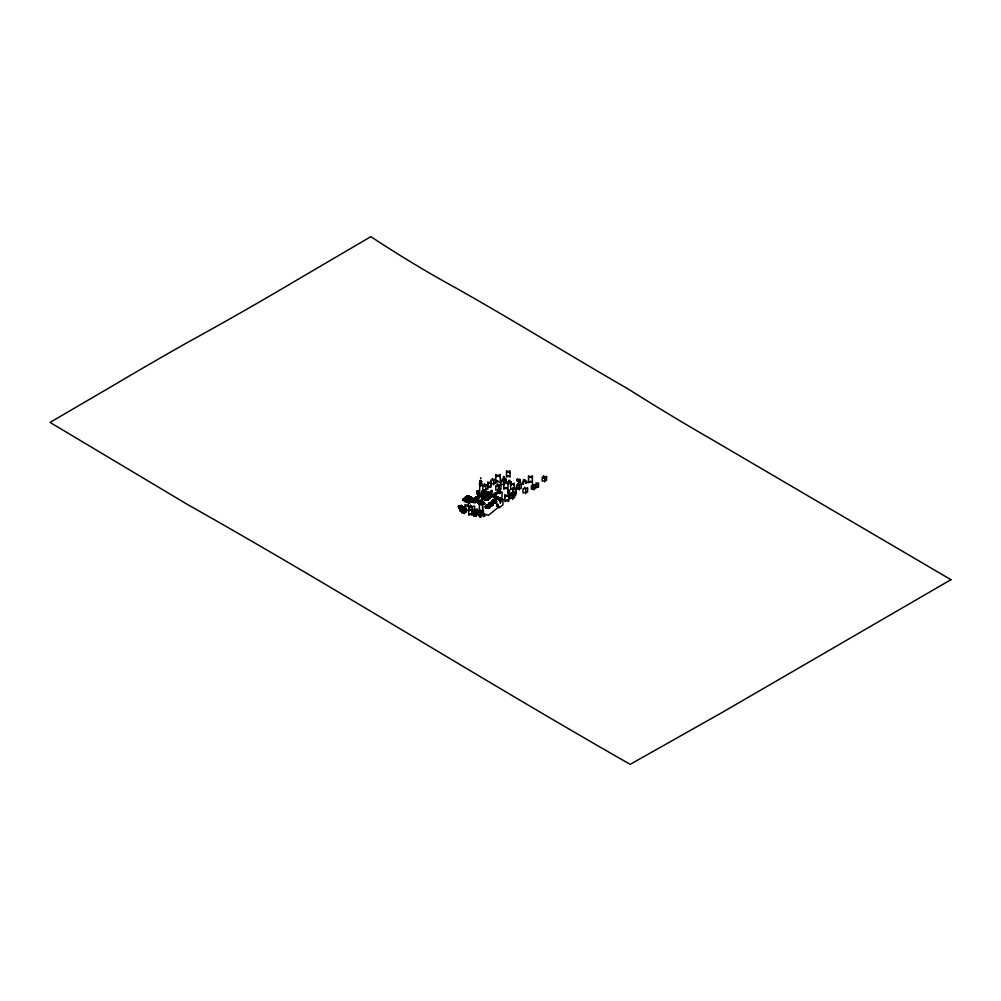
<?xml version="1.0" encoding="UTF-8"?>
<svg xmlns="http://www.w3.org/2000/svg" width="1001" height="1001" viewBox="0 0 1001 1001"><rect width="100%" height="100%" fill="white"/><g stroke="black" fill="none" stroke-linecap="round" stroke-linejoin="round"><path stroke-width="1.5" d="M486.599 492.317L487.8 492.479A5.255 1.514 -77.7 0 0 486.123 492.955A5.255 4.017 33.1 0 0 481.706 494.069L481.794 496.146L485.66 497.735L485.635 499.587C475.087 498.673 486.473 486.961 490.815 494.582L491.166 496.959C491.003 491.654 490.99 502.527 485.635 499.587L486.536 492.017M484.959 497.735L485.698 497.772M481.556 504.754L481.756 500.675A4.68 3.103 51.2 0 0 478.365 501.101L477.802 502.777L479.567 504.304L482.62 504.767L485.172 503.928A4.68 3.103 51.2 0 0 481.756 500.675A4.642 3.516 35.1 0 0 477.915 501.614M463.063 498.998L464.214 501.376L467.167 502.602L470.758 502.264L473.048 500.3A2.29 1.714 -38.1 0 1 474.099 499.812A2.29 1.089 -67.5 0 1 474.774 499.486L476.463 500.838L475.162 499.749A2.29 1.714 -38.1 0 0 474.099 499.812A2.29 1.864 9.7 0 0 472.947 499.962C468.405 502.74 479.604 503.115 475.25 500.087A2.29 1.864 9.7 0 0 474.099 499.812A2.29 1.527 51.2 0 0 473.16 499.637L471.721 500.925M473.385 499.024L473.36 498.373L473.623 498.986M467.817 501.739L468.43 496.208L469.794 496.846L468.893 496.271A6.144 1.764 -77.7 0 0 468.243 496.859A6.144 3.879 -54.8 0 0 466.829 497.922L464.852 500.825L469.344 502.252M473.873 502.439L474.236 499.336L475.95 500.187M478.265 499.762L477.039 499.887L477.127 497.297M487.462 508.07C487.162 505.593 488.013 503.678 490.065 506.468C489.164 510.472 482.57 506.181 487.224 505.042A2.29 0.776 75.4 0 1 488.1 506.156M490.64 505.518C490.803 503.816 490.402 501.076 492.73 503.265C494.969 507.307 485.135 504.804 489.939 502.715A2.29 1.527 51.2 0 1 490.878 502.89A2.29 1.864 9.7 0 1 492.029 503.165L493.255 504.279M493.918 502.877L491.804 501.726L493.018 500.575A2.29 1.852 -15.9 0 1 494.156 500.25A2.29 1.451 -54.8 0 1 495.057 500.037C499.662 503.09 491.366 503.753 494.381 500.012M494.431 497.81C495.145 492.855 492.68 500.5 497.097 497.047M497.209 498.961L497.434 497.047A1.689 0.801 -67.5 0 0 496.659 498.11A2.152 1.026 -67.5 0 0 496.396 498.786L499.099 498.41M500 499.937L500.237 497.96M484.121 493.093L484.847 493.005A1.727 1.389 -15.9 0 1 486.023 492.417L485.948 492.342A1.689 0.801 -67.5 0 0 485.548 492.955M485.635 499.587L483.183 499.049L483.358 497.259L483.158 499.049L481.769 500.187M462.975 499.649L463.563 499.361M467.73 497.009L467.229 495.883L467.955 496.221A6.144 0.813 84.6 0 1 468.243 496.859A6.144 2.065 75.4 0 1 468.994 498.223L470.057 501.526L469.131 501.664M469.106 502.252L469.494 501.776M473.26 499.011L473.836 498.661M485.948 493.043L482.732 491.078M481.994 494.669L481.231 494.281A2.29 1.089 -67.5 0 0 480.555 494.619L481.956 494.744L480.968 494.206A2.29 0.663 -77.7 0 0 480.305 495.07M485.285 492.993A1.689 1.064 -54.8 0 1 486.023 492.417A1.689 1.289 33.1 0 0 484.872 492.58L484.459 492.967A2.152 1.639 33.1 0 1 484.859 492.567L483.358 490.953L482.294 493.443A5.255 3.491 51.2 0 1 486.123 492.955A5.255 2.502 -67.5 0 1 488.876 492.817L489.076 494.306M481.794 496.146L481.519 497.885L483.183 499.049M467.505 496.408L467.442 496.208A6.144 2.065 75.4 0 1 468.243 496.859A6.144 0.813 84.6 0 1 468.543 498.298L469.231 502.264M472.885 498.748L473.586 498.448M466.691 501.589L467.605 498.248A6.144 1.764 -77.7 0 1 468.243 496.859A6.144 2.928 -67.5 0 1 469.306 496.396C472.334 496.271 474.124 501.151 470.057 501.526M473.26 502.352L473.698 500.65A2.29 0.663 -77.7 0 1 474.099 499.812A2.29 0.663 -77.7 0 1 474.512 499.399L476.676 500.425M477.039 499.887L476.876 498.098A2.29 0.663 -77.7 0 1 477.277 497.259A2.29 0.663 -77.7 0 1 477.69 496.846L479.054 497.51M483.07 493.105L483.821 491.241M486.861 507.995L487.299 506.281A2.29 0.663 -77.7 0 1 488.038 505.142M490.04 505.43L490.477 503.728A2.29 0.663 -77.7 0 1 490.878 502.89A2.29 0.663 -77.7 0 1 491.291 502.477L491.729 502.852M493.318 502.79L493.756 501.088A2.29 0.663 -77.7 0 1 494.156 500.25A2.29 0.663 -77.7 0 1 494.569 499.837L494.907 499.987M496.784 498.911L497.434 497.047A1.727 0.813 -67.5 0 1 498.098 496.946M481.406 494.582L481.356 494.456A2.29 1.451 -54.8 0 0 480.555 494.619A2.29 1.089 -67.5 0 0 479.879 495.37C477.289 499.574 479.066 492.092 480.63 494.919M485.748 492.354L486.386 491.579L485.873 493.205L485.51 492.167A2.152 0.726 75.4 0 0 485.335 492.417L483.971 492.617L485.748 492.492M485.46 506.206L487.55 505.48M488.638 503.653L491.041 502.527M496.396 498.786L496.121 496.458A2.152 1.602 -38.1 0 0 495.72 496.071A1.727 1.276 -38.1 0 0 494.594 495.97A1.727 1.314 33.1 0 0 493.981 495.933L494.869 497.81M460.06 506.218L460.735 505.993L460.035 506.231A2.39 1.464 -56.7 0 0 459.171 506.969L459.922 508.395L461.586 507.532M460.31 505.743L458.921 505.58L458.183 506.443L458.858 506.669A2.427 1.877 -30.6 0 1 459.947 506.156L461.323 505.392L462.324 507.082C458.17 506.556 458.933 509.647 461.711 507.257M481.431 494.757C481.969 498.936 490.64 498.873 490.815 494.582L489.777 493.293A5.255 3.316 -54.8 0 0 486.123 492.955A5.255 4.267 9.7 0 0 481.431 494.757L481.093 496.383L482.019 494.969M479.767 496.896L480.005 495.895M464.852 500.825C461.574 499.111 467.867 494.869 467.605 496.358M494.619 495.808L496.121 496.458M498.06 498.886A2.152 0.726 75.4 0 0 497.885 498.173L497.459 496.809L494.969 498.998M478.328 495.382L479.567 494.344A2.29 1.527 51.2 0 1 480.555 494.619A2.29 1.864 9.7 0 1 481.706 494.894L481.619 494.557A2.29 1.714 -38.1 0 0 480.555 494.619A2.29 1.864 9.7 0 0 479.404 494.769L478.178 495.733M496.684 497.122A2.152 0.726 75.4 0 1 496.859 496.871L497.935 497.022M465.69 501.276L467.179 498.11A6.144 2.928 -67.5 0 1 468.243 496.859A6.144 3.879 -54.8 0 1 469.657 496.584L470.683 496.946M472.71 502.189L473.435 500.563A2.29 1.089 -67.5 0 1 474.099 499.812A2.29 1.451 -54.8 0 1 475 499.599L475.5 499.949M476.438 499.799L476.601 498.01A2.29 1.089 -67.5 0 1 477.277 497.259A2.29 1.089 -67.5 0 1 477.952 496.921L478.028 496.996M486.311 507.82L487.024 506.193A2.29 1.089 -67.5 0 1 488.263 505.205M489.489 505.267L490.202 503.641A2.29 1.089 -67.5 0 1 490.878 502.89A2.29 1.089 -67.5 0 1 491.554 502.552L495.57 503.228L496.746 502.289L495.207 500.187A2.29 1.714 -38.1 0 0 494.156 500.25A2.29 1.864 9.7 0 0 493.005 500.4L491.804 501.726M492.767 502.627L493.48 501A2.29 1.089 -67.5 0 1 494.156 500.25A2.29 1.089 -67.5 0 1 494.832 499.924L496.246 500.938M484.772 492.429L484.697 492.692A2.152 1.426 51.2 0 1 485.022 492.404A1.727 1.139 51.2 0 1 486.023 492.417A1.727 1.276 -38.1 0 0 485.022 492.993M479.567 504.304L480.317 502.477A3.929 1.864 -67.5 0 1 481.781 500.675A4.642 2.477 63.5 0 1 484.484 504.341M472.61 499.474L470.057 497.359A6.144 4.992 9.7 0 0 468.243 496.859A6.144 3.178 64.7 0 0 467.092 496.446L467.73 496.158M461.586 506.956L460.447 508.095L459.334 507.119M461.386 505.693L461.911 507.157L458.521 506.769L458.846 505.968L461.398 505.655L461.886 507.132M482.645 493.055L481.869 491.591A2.152 1.426 51.2 0 1 482.232 491.253A1.727 1.139 51.2 0 1 484.209 492.067A2.152 1.426 51.2 0 1 484.597 492.717L483.921 493.03A2.152 0.726 75.4 0 0 483.746 492.317L482.895 491.303M479.729 481.206L481.519 481.318L479.729 481.206L479.617 493.168M475.888 499.624L474.899 498.373L476.338 497.072A2.29 1.527 51.2 0 1 477.277 497.259A2.29 1.864 9.7 0 1 478.428 497.535L479.041 497.922M480.055 484.709C478.691 486.123 482.97 485.548 480.943 484.622M490.427 493.906A5.255 3.904 -38.1 0 0 486.123 492.955A5.255 2.715 64.7 0 0 483.133 492.917L484.184 492.542A5.255 1.764 75.4 0 1 486.123 492.955A5.255 3.491 51.2 0 1 489.964 496.621L490.24 498.385L490.828 495.295A5.255 4.267 9.7 0 0 486.123 492.955A5.255 0.701 84.6 0 0 485.36 492.342M491.779 501.363L493.218 500.075A2.29 1.527 51.2 0 1 494.156 500.25A2.29 1.864 9.7 0 1 495.307 500.525L496.534 501.639M498.298 492.88C499.086 479.592 501.238 498.373 499.036 492.279M500.075 489.001L498.285 488.901M498.861 499.774L498.936 498.348A2.152 1.639 33.1 0 0 498.536 497.772A1.727 1.314 33.1 0 0 497.372 497.122L497.109 496.871M500 500.125L501.514 499.724L501.689 498.761A2.152 1.602 -38.1 0 0 501.288 498.385M462.675 499.524L463.363 499.211M464.139 498.323L467.304 495.883M472.259 501.939L473.21 500.45A2.29 1.451 -54.8 0 1 474.099 499.812A2.29 1.852 -15.9 0 1 475.25 499.912L476.026 500.35M475.437 499.386L476.388 497.885A2.29 1.451 -54.8 0 1 477.277 497.259A2.29 1.451 -54.8 0 1 478.178 497.047L477.977 495.945L479.416 494.932A2.29 1.852 -15.9 0 1 480.555 494.619A2.29 1.852 -15.9 0 1 481.706 494.719L481.906 494.794M478.716 496.746L479.667 495.257A2.29 1.451 -54.8 0 1 480.555 494.619A2.29 1.752 33.1 0 1 481.431 494.944M485.86 507.57L486.811 506.081A2.29 1.451 -54.8 0 1 488.438 505.305L488.188 505.017M489.026 505.017L489.99 503.528A2.29 1.451 -54.8 0 1 490.878 502.89A2.29 1.451 -54.8 0 1 491.779 502.677L493.243 503.916M492.304 502.377L493.268 500.888A2.29 1.451 -54.8 0 1 494.156 500.25A2.29 1.852 -15.9 0 1 495.295 500.35L495.908 500.65M459.359 507.444L459.659 507.207A2.427 0.876 -74.2 0 1 460.172 506.293M476.338 501.551L475.187 500.262A2.29 1.752 33.1 0 0 474.099 499.812A2.29 1.752 33.1 0 0 473.023 499.787L472.134 500.262L473.623 499.411A2.29 0.776 75.4 0 1 474.099 499.812A2.29 1.189 64.7 0 1 474.837 500.538L475.625 502.127M475.05 498.023L476.801 496.859A2.29 0.776 75.4 0 1 477.277 497.259A2.29 1.189 64.7 0 1 478.015 497.985M479.041 494.807L480.08 494.219A2.29 0.776 75.4 0 1 480.768 494.957M486.724 505.442L486.974 505.142A2.29 1.189 64.7 0 1 488.313 506.081M488.938 503.34L490.402 502.489A2.29 0.776 75.4 0 1 490.878 502.89A2.29 1.189 64.7 0 1 491.616 503.616L492.392 505.205M491.916 501.013L493.681 499.849A2.29 0.776 75.4 0 1 494.156 500.25A2.29 1.189 64.7 0 1 494.894 500.975L495.67 502.565M459.622 507.282L461.248 507.294M499.987 498.598L500.5 497.985L501.689 498.761M466.791 496.246L467.429 495.97M464.251 500.262L466.579 497.697A6.144 4.567 -38.1 0 1 468.243 496.859A6.144 4.567 -38.1 0 1 469.907 496.821L472.247 498.173M471.921 501.639L472.86 500.45M475.1 499.074L476.226 497.747A2.29 1.714 -38.1 0 1 477.277 497.259A2.29 1.714 -38.1 0 1 478.34 497.197L478.528 497.247M478.378 496.433L479.504 495.107M485.523 507.269L486.649 505.93A2.29 1.714 -38.1 0 1 487.7 505.455A2.29 1.714 -38.1 0 1 488.763 505.38L489.877 506.131M488.701 504.704L489.827 503.378A2.29 1.714 -38.1 0 1 490.878 502.89A2.29 1.714 -38.1 0 1 491.929 502.827L492.967 503.566M491.979 502.077L493.105 500.738A2.29 1.714 -38.1 0 1 494.156 500.25A2.29 1.752 33.1 0 1 495.245 500.7L496.396 501.989M463.3 499.211L463.225 499.124M463.913 499.637L466.441 497.434A6.144 4.955 -15.9 0 1 468.243 496.859A6.144 4.955 -15.9 0 1 470.045 497.084L472.572 498.811M472.585 500L473.373 499.512A2.29 1.189 64.7 0 1 474.099 499.812A2.29 1.527 51.2 0 1 475.05 500.412L476.051 501.864M475.337 497.71L476.551 496.946A2.29 1.189 64.7 0 1 477.277 497.259A2.29 1.752 33.1 0 1 478.365 497.71L478.753 498.01M489.364 503.078L490.152 502.577A2.29 1.189 64.7 0 1 490.878 502.89A2.29 1.752 33.1 0 1 491.966 503.34L493.118 504.629M492.642 500.437L493.43 499.949A2.29 1.189 64.7 0 1 494.156 500.25A2.29 1.527 51.2 0 1 495.095 500.85L496.096 502.302M466.791 496.959L468.681 496.696M472.947 499.474L474.336 499.687M471.746 501.288L472.96 500.137A2.29 1.852 -15.9 0 1 474.099 499.812A2.29 0.776 75.4 0 1 474.587 500.638L475.087 502.327M474.924 498.736L476.138 497.572A2.29 1.852 -15.9 0 1 477.277 497.259A2.29 1.852 -15.9 0 1 478.428 497.359L479.029 497.66M478.203 496.096L481.156 494.807M485.347 506.919L486.561 505.768A2.29 1.852 -15.9 0 1 487.7 505.455A2.29 1.852 -15.9 0 1 488.838 505.555L489.627 505.98M488.526 504.366L489.739 503.203A2.29 1.852 -15.9 0 1 490.878 502.89A2.29 1.852 -15.9 0 1 492.017 502.99L492.229 503.065M463.876 498.973L466.428 497.159A6.144 4.992 9.7 0 1 468.243 496.859A6.144 4.692 33.1 0 1 469.957 497.635L472.359 500.112M464.677 497.747L466.766 496.646A6.144 4.079 51.2 0 1 468.243 496.859A6.144 4.079 51.2 0 1 469.732 497.872L471.809 500.7M474.899 498.373L476.126 497.397A2.29 1.864 9.7 0 1 477.277 497.259A2.29 1.527 51.2 0 1 478.215 497.86L478.39 498.023M485.322 506.556L486.549 505.593A2.29 1.864 9.7 0 1 487.7 505.455A2.29 1.864 9.7 0 1 488.851 505.718L490.077 506.831M488.501 504.004L489.727 503.04A2.29 1.864 9.7 0 1 490.878 502.89A2.29 1.527 51.2 0 1 491.816 503.49L492.817 504.942M478.616 495.07L479.829 494.306A2.29 1.189 64.7 0 1 480.555 494.619A2.29 1.527 51.2 0 1 481.318 495.057M485.76 505.893L486.761 505.267A2.29 1.527 51.2 0 1 488.475 505.98M497.134 505.993L498.223 504.792L497.009 504.329M461.323 505.392L461.161 505.53A2.427 0.876 -74.2 0 0 460.548 505.855M459.084 507.094L458.333 506.919M492.179 500.7L494.319 499.887M483.283 491.478L483.496 492.917M472.71 500.2L471.521 501.151L471.846 502.302L475.5 502.79M474.487 502.427L473.948 499.849M477.665 499.874L477.389 496.734M480.668 494.094L480.442 494.819M474.211 499.824L474.261 499.449M478.015 498.748L477.752 498.073A2.29 0.776 75.4 0 0 477.277 497.259L477.502 497.022M499.224 486.448L499.224 485.76L499.111 486.461M494.181 498.198L496.408 497.397L496.171 496.596M489.489 503.278L488.313 504.229L488.638 505.38L490.29 506.068L492.292 505.868L493.468 504.917L493.143 503.766M490.728 502.927L491.266 505.505M494.006 500.287L494.544 502.865M487.812 505.455L487.862 505.08M490.99 502.902L490.728 502.489M494.269 500.262L494.044 499.912M496.959 499.349L499.186 498.548M500.85 500.037A2.152 0.726 75.4 0 0 500.675 499.324L500.237 498.298A1.689 1.364 -15.9 0 1 501.376 498.561A2.152 1.727 -15.9 0 1 501.814 498.998L501.976 499.712M500.3 501.213L502.627 499.336M502.89 499.449L500.563 501.313L500.3 503.278M496.471 506.093L498.098 504.779M499.499 506.381L488.375 515.327L482.482 513.25M468.355 496.821L468.393 496.446M491.178 491.053L492.254 490.352L492.254 491.841L491.178 492.542L491.066 490.415L492.367 490.99L492.367 492.479L491.066 491.904M492.805 494.807L493.881 494.119L493.881 495.608M496.859 492.755L497.935 492.054A1.264 0.726 0 0 1 498.973 490.978M511.136 483.295L510.06 483.996L510.06 482.507L511.136 481.806L511.248 483.933L509.947 483.358L509.947 481.869L511.248 482.444M520.295 482.082L519.219 482.782L519.219 481.293L520.295 480.593L520.407 482.72L519.106 482.144L519.181 479.316L520.057 479.917M524.687 480.955L523.611 481.656L523.611 480.167L524.687 479.466L524.799 481.581L523.498 481.018L523.498 479.529L524.799 480.092M483.445 515.04L484.534 514.339L484.534 515.828L483.445 516.529L483.383 510.673L478.641 511.599L478.641 515.753L483.383 514.814M481.869 491.591L483.395 491.191M495.708 477.039L500.237 474.411L500.262 482.67L496.846 480.718M487.725 483.696L490.79 481.919L490.803 487.5L488.751 486.323M506.531 472.747L510.047 470.708L510.06 477.114L507.707 475.763M487.725 487.487L490.79 485.723M497.972 481.343L495.708 482.657L495.708 474.436L500.262 477.052M508.871 475.75L506.531 477.102L506.531 470.72L510.06 472.76M465.04 506.544L468.556 504.504L468.693 515.29L471.033 513.926M503.778 484.096L507.995 481.644L508.02 489.326L504.842 487.512M510.648 485.197L514.164 483.158L514.189 489.577M506.944 487.487L503.778 489.326L503.778 481.669L508.02 484.109M468.693 510.923L472.209 508.883L472.222 515.29L469.869 513.938M528.515 478.028L532.369 475.788L532.394 482.82L529.804 481.331M474.161 510.798L477.427 508.896L477.439 514.864M513 488.2L510.648 489.564L510.648 483.183L514.189 485.21M513 489.752L516.166 487.912L516.178 493.681L514.064 492.467M473.848 513.25L476.363 511.799L476.376 516.366L473.848 514.914M531.093 481.318L528.515 482.807L528.515 475.8L532.394 478.028M504.867 496.796L508.696 494.569L508.721 501.564L506.143 500.087M476.363 514.902L473.848 516.353L473.848 511.811L476.376 513.263M508.696 499.324L504.867 501.551L504.867 494.594L508.721 496.809M538.475 485.91L536.035 487.337L536.035 484.296L538.475 482.87L538.488 487.337L536.035 485.923M486.048 505.655L486.624 505.417A2.29 1.752 33.1 0 1 487.7 505.455A2.29 1.752 33.1 0 1 488.788 505.893L489.939 507.182M503.465 477.002L504.504 476.501L504.404 478.44M476.864 492.592L478.078 492.067M509.772 481.719L508.733 482.219L508.733 480.843L509.772 480.342L509.672 482.294M489.877 492.517L490.915 492.017L490.915 493.38L489.877 493.881M517.029 479.617L518.068 479.116L517.967 481.068L517.092 480.467M518.068 480.48L517.029 480.993L517.092 479.091L517.967 479.692M519.119 479.842L520.157 479.341L520.057 481.293M519.119 481.218L520.157 480.718M498.723 491.341L497.685 491.854L497.685 493.218M460.26 510.135L461.298 509.622L461.298 510.998L460.26 511.498L460.322 509.597L461.186 511.574L460.322 510.973M494.857 493.543L495.895 493.043L495.895 494.419L494.857 494.919L494.919 493.018L495.795 494.995L494.919 494.394M464.527 508.395L463.488 508.896L463.488 507.532L464.527 507.019L464.426 508.971L463.551 507.006L464.426 507.607M522.459 482.757L523.51 482.257L523.398 484.196L522.535 483.596M525.725 481.669L526.764 481.156L526.764 482.532L525.725 483.033L525.788 481.143L526.664 483.108L525.788 482.507M507.745 490.953L509.496 490.115L509.496 492.404L507.745 493.255L507.857 490.077L509.321 491.078L509.321 493.38L507.857 492.367M523.51 483.621L522.459 484.134L522.535 482.232L523.398 482.832M480.78 516.629L479.742 517.142L479.742 515.765L480.78 515.265L480.68 517.217L479.804 515.24L480.68 515.84M461.949 505.718L461.599 505.793A2.39 1.464 -56.7 0 0 460.673 505.918L460.21 505.855M494.081 495.72L495.107 497.022A2.152 0.726 75.4 0 1 495.282 497.735M465.427 497.222L466.541 496.884A6.144 4.692 33.1 0 1 468.243 496.859A6.144 3.178 64.7 0 1 469.406 498.073L471.033 501.176M475.813 497.359L477.127 496.859M459.284 507.732L458.846 507.394M485.66 497.735L489.151 497.147M491.979 494.507L492.717 494.807M482.469 495.995L482.77 496.396M459.972 507.244L459.647 507.319A1.389 0.801 0 0 0 459.309 508.533A1.389 0.801 0 0 0 461.436 508.521L461.386 508.158M487.9 484.572L482.82 485.573L482.82 490.015L487.9 489.014L487.725 481.944L490.803 483.708M504.354 484.021L495.808 485.623L495.808 490.152L500.988 489.139L500.888 480.655L505.518 479.754L505.518 482.444M512.312 492.717L515.753 492.042L515.753 495.057L513.45 495.508M468.668 507.244L474.612 506.081L474.612 511.286L471.646 511.861M466.441 496.909L467.53 496.721M473.123 499.812L473.986 499.474M462.437 506.118L461.936 506.106A2.427 1.877 -30.6 0 0 460.76 505.993L460.698 505.968M483.658 491.403L481.431 492.204L481.656 493.018M499.749 500.5L501.138 500.375M488.313 505.643L486.311 505.83L485.135 506.781L485.46 507.932L489.114 508.433L490.29 507.482L489.964 506.318M487.449 504.979L488.088 508.058M494.319 495.895L495.182 495.945M500.75 498.26L499.887 498.21A1.689 0.876 64.7 0 1 500.888 499.199A2.152 1.114 64.7 0 1 501.226 499.912M488.325 505.055L489.552 505.818M482.97 491.016L482.72 491.016A2.152 0.726 75.4 0 0 482.545 491.266M494.031 495.77L497.484 497.247M499.962 498.46A1.689 0.801 -67.5 0 1 500.825 498.135A2.152 1.026 -67.5 0 1 501.138 498.373A1.727 1.089 -54.8 0 0 500.025 498.335L502.94 499.449L502.94 504.929L499.411 507.782L497.772 507.094M494.769 500.45L496.521 501.276M497.134 504.116L498.223 504.567M474.699 500L476.351 500.688M477.102 510.66L479.366 511.599L479.366 504.454M519.106 480.655L520.407 481.231M498.048 492.692L496.746 492.129L496.859 494.244M493.993 494.744L492.692 494.181L492.692 495.67M483.333 514.401L484.634 514.977L484.634 516.466L483.333 515.89M486.999 492.517L487.55 492.905A2.152 1.602 -38.1 0 0 487.149 492.53M470.808 497.159L471.646 497.61M536.035 482.882L538.488 484.296M516.178 489.764L513 487.937L513 493.681M477.439 510.81L474.161 508.921L474.161 513.5M468.568 506.556L465.04 504.517L465.04 509.446M468.693 508.908L472.222 510.935M466.216 509.559L468.568 510.91M504.404 477.077L503.528 476.476L503.465 478.365M509.672 480.918L508.796 480.317L508.796 481.694M505.905 479.529L505.03 478.928L505.03 480.292M498.611 491.929L497.747 491.328L497.747 492.692M477.977 491.278L477.102 490.678L477.977 492.642M476.926 492.067L477.802 494.044L476.926 493.443M488.638 506.043L489.652 507.507M492.73 503.265L491.591 501.589M488.438 506.168L489.214 507.77M532.732 487.65L534.071 489.914L534.071 486.098L532.732 483.833L532.732 486.373M524.386 487.187L525.8 489.602L525.8 493.643M517.955 487.525L519.369 489.927L519.369 485.885L517.955 483.483L517.955 486.173M511.348 496.834L512.787 499.286L512.787 495.17L511.348 492.717L511.348 495.457M492.267 478.403L493.668 480.78L493.668 484.784M499.174 493.018L497.972 490.978L497.972 493.543M497.322 496.959L497.647 498.961M488.175 506.268L488.688 507.957M499.912 500.825L500.588 502.702M495.845 498.298L496.208 499.512M498.36 499.224L498.598 500.025M495.583 498.06L495.808 498.873M484.809 491.879L485.035 492.692L487.6 493.043A2.152 1.727 -15.9 0 0 487.249 492.705M474.699 498.586L475.025 499.737M497.397 497.222L497.372 497.134A1.689 0.876 64.7 0 0 496.596 496.971A2.152 1.114 64.7 0 0 496.308 497.259A2.152 1.639 33.1 0 0 495.808 497.66M495.145 502.765L494.632 501.076A2.29 0.776 75.4 0 0 494.156 500.25A2.29 1.752 33.1 0 0 493.08 500.225M491.866 505.392L491.353 503.703A2.29 0.776 75.4 0 0 490.878 502.89A2.29 1.752 33.1 0 0 489.802 502.865M500.437 500.112L500.087 498.198A1.727 1.139 51.2 0 1 501.126 499.086A2.152 1.426 51.2 0 1 501.514 499.724M488.088 497.522L488.213 499.336L488.1 497.522A5.255 1.764 75.4 0 0 486.123 492.955A5.255 4.229 -15.9 0 0 481.468 495.47M544.857 481.831L544.857 478.015L543.53 475.75L543.53 478.29M514.401 496.246L514.401 493.243L513.35 491.453L513.35 494.456M505.905 480.893L506.005 478.953L504.967 479.454L504.967 480.818M503.716 485.397L503.716 481.356L502.302 478.953L502.302 481.644M502.052 497.122L502.052 491.991L496.196 493.143L496.196 496.996M499.912 489.251L499.912 493.093M499.749 489.351L499.749 493.193M499.549 489.414L499.549 493.268M499.324 489.451L499.324 493.305M499.086 489.464L499.086 493.318M498.861 493.28L498.961 486.411L497.384 483.708L497.384 486.736M498.611 488.551L498.661 493.218M498.448 488.638L498.485 493.13M490.49 493.168L490.49 494.694M485.923 490.79L485.923 486.336L484.371 483.696L484.371 486.661M482.77 506.644L482.77 511.599M482.482 506.531L482.482 510.56M481.506 481.181L481.468 485.297M481.318 480.93L481.356 485.41M481.143 480.843L481.193 485.51M480.993 481.731L480.993 485.585M480.768 481.769L480.768 485.623M480.543 481.781L480.543 485.623M480.305 481.744L480.305 485.598M480.105 481.681L480.105 485.535M479.892 480.955L479.929 485.435M472.297 513.35L472.297 508.145L470.483 505.055L470.483 507.657M459.059 507.382L459.121 508.245M461.036 507.307A1.389 0.801 0 0 1 461.436 508.521M481.068 483.333A1.264 0.726 0 0 1 481.656 484.434A1.264 0.726 0 0 1 479.642 484.471A1.264 0.726 0 0 1 480.105 483.345M483.37 497.247A5.255 2.502 -67.5 0 1 486.123 492.955A5.255 4.229 -15.9 0 1 490.79 494.582M482.482 496.759A5.255 3.316 -54.8 0 1 486.123 492.955A5.255 4.017 33.1 0 1 490.553 495.983M481.831 496.146A5.255 3.904 -38.1 0 1 486.123 492.955A5.255 2.715 64.7 0 1 489.126 497.134M486.899 497.722A5.255 0.701 84.6 0 0 486.123 492.955A5.255 1.514 -77.7 0 0 484.459 497.572M484.797 492.755A1.689 1.376 9.7 0 1 486.023 492.417A1.727 0.888 64.7 0 0 485.247 492.279A2.152 1.114 64.7 0 0 484.959 492.555M486.974 492.367A2.152 1.351 -54.8 0 1 487.312 492.692M482.257 492.93A2.152 1.026 -67.5 0 1 482.52 492.242A1.689 0.801 -67.5 0 1 483.908 491.128A2.152 1.026 -67.5 0 1 484.209 491.366M483.996 492.204A1.727 0.888 64.7 0 0 482.457 491.116A2.152 1.114 64.7 0 0 482.169 491.403M482.282 492.129A1.689 1.064 -54.8 0 1 484.134 491.253M484.021 492.217A2.152 1.114 64.7 0 1 484.296 492.892M484.897 492.242A2.152 1.739 9.7 0 0 484.471 491.741A1.689 1.376 9.7 0 0 482.007 491.604A2.152 1.739 9.7 0 0 481.569 492.054M484.884 491.991A2.152 1.727 -15.9 0 0 484.459 491.554A1.727 1.389 -15.9 0 0 482.019 491.791A2.152 1.727 -15.9 0 0 481.581 492.304M484.196 491.216A2.152 1.351 -54.8 0 1 484.534 491.541M484.797 492.492A2.152 1.639 33.1 0 0 484.396 491.916A1.689 1.289 33.1 0 0 482.082 491.416A2.152 1.639 33.1 0 0 481.669 491.804M484.759 491.754A2.152 1.602 -38.1 0 0 484.359 491.366A1.727 1.276 -38.1 0 0 482.107 491.966A2.152 1.602 -38.1 0 0 481.706 492.542M481.944 492.767A2.152 1.351 -54.8 0 1 482.282 492.117M479.479 494.594A2.29 1.752 33.1 0 1 480.555 494.619A2.29 1.189 64.7 0 1 481.006 495.007M479.504 495.107A2.29 1.714 -38.1 0 1 480.555 494.619M476.201 497.234A2.29 1.752 33.1 0 1 477.277 497.259M478.19 503.353A4.292 3.253 -34.6 0 1 481.781 500.65A4.542 1.677 73.7 0 1 483.608 504.629M477.815 502.79A4.417 3.579 -11 0 1 481.781 500.663A4.417 0.763 82.8 0 1 482.607 504.767M477.727 502.189A4.542 3.679 13.9 0 1 481.781 500.675A3.979 1.064 -78.7 0 0 480.943 502.677L480.743 503.415A4.63 1.239 -78.7 0 0 480.518 504.592M481.781 500.675A3.979 2.565 -53.3 0 0 479.792 502.202L479.316 502.827A4.63 2.99 -53.3 0 0 478.766 503.866M499.924 491.103A1.264 0.726 0 0 1 499.987 492.267A1.264 0.726 0 0 1 498.023 492.004M493.968 496.421A1.727 1.089 -54.8 0 1 494.594 495.97A1.727 1.089 -54.8 0 1 495.545 495.92A2.152 1.351 -54.8 0 1 495.883 496.246A2.152 1.727 -15.9 0 1 496.246 496.696M494.031 496.646A1.689 0.801 -67.5 0 1 495.257 495.833A2.152 1.026 -67.5 0 1 495.57 496.071M493.943 496.033A1.727 1.401 9.7 0 1 494.594 495.97A1.689 1.364 -15.9 0 1 495.808 496.258M493.943 496.133A1.689 1.364 -15.9 0 1 494.594 495.97A1.727 1.401 9.7 0 1 495.82 496.446A2.152 1.739 9.7 0 1 496.258 496.946M493.993 496.221A1.727 1.276 -38.1 0 1 494.594 495.97A1.727 1.314 33.1 0 1 495.745 496.621A2.152 1.639 33.1 0 1 496.158 497.197M495.658 497.597A2.152 1.114 64.7 0 0 495.382 496.921A1.689 0.876 64.7 0 0 493.981 495.77A1.727 1.139 51.2 0 1 494.594 495.97A1.727 1.139 51.2 0 1 495.595 496.784A2.152 1.426 51.2 0 1 495.945 497.409A2.152 1.426 51.2 0 1 496.371 497.109A1.727 1.139 51.2 0 1 497.372 497.122A1.727 1.089 -54.8 0 1 498.323 497.072M496.083 498.623A2.152 1.351 -54.8 0 1 496.421 497.972A1.727 1.089 -54.8 0 1 497.372 497.122A1.727 1.276 -38.1 0 1 498.498 497.234M496.221 497.272A1.727 1.314 33.1 0 1 497.372 497.122A1.689 1.364 -15.9 0 1 498.586 497.409A2.152 1.727 -15.9 0 1 499.024 497.847M498.16 498.073A1.689 0.876 64.7 0 0 497.372 497.122A1.727 1.401 9.7 0 0 496.146 497.459A2.152 1.739 9.7 0 0 495.708 497.91M495.72 498.16A2.152 1.727 -15.9 0 1 496.158 497.635A1.689 1.364 -15.9 0 1 497.372 497.122A1.727 1.401 9.7 0 1 498.598 497.597A2.152 1.739 9.7 0 1 498.948 497.96M495.845 498.398A2.152 1.602 -38.1 0 1 496.246 497.822A1.727 1.276 -38.1 0 1 497.372 497.122A1.727 1.139 51.2 0 1 498.373 497.935A2.152 1.426 51.2 0 1 498.736 498.573M498.16 498.073A2.152 1.114 64.7 0 1 498.435 498.748M501.251 498.398A1.727 1.276 -38.1 0 0 500.012 498.323A1.727 1.401 9.7 0 1 501.351 498.748M500 498.248A1.727 1.314 33.1 0 1 501.276 498.923A2.152 1.639 33.1 0 1 501.726 499.499M498.511 499.311A2.152 1.727 -15.9 0 1 498.936 498.798M498.498 499.061A2.152 1.739 9.7 0 1 498.923 498.611M498.636 499.562A2.152 1.602 -38.1 0 1 499.036 498.973M498.598 498.823A2.152 1.639 33.1 0 1 498.998 498.423M501.113 498.223A2.152 1.351 -54.8 0 1 501.451 498.548M501.388 498.748A2.152 1.739 9.7 0 1 501.826 499.249M484.847 499.787L485.535 500.137L484.847 499.787M462.612 500.175L463.563 500.212L462.612 500.175M468.743 502.777L469.694 502.827L468.743 502.777M490.815 494.932L490.565 495.758L490.815 494.932M480.668 478.078L480.593 478.828L480.693 478.14M488.213 497.309L487.487 497.785L488.213 497.309M950.95 579.692L722.096 712.499L630.192 764.339C481.418 679.554 336.424 588.325 187.2 504.329L50.05 422.409L115.465 384.184A3910.369 2269.805 -59.7 0 1 188.438 341.954A3910.381 2269.78 -59.7 0 0 297.885 279.429L370.858 236.661A1229.741 706.331 60.3 0 0 456.694 288.401C514.476 321.021 570.87 356.006 628.365 389.126A2458.231 1412.348 60.3 0 0 714.201 440.865L950.95 579.692M478.078 490.703L477.039 491.203L476.864 493.968L477.902 493.468L478.078 490.703M481.156 497.985L481.156 497.985M495.457 479.191L490.878 480.08L490.878 484.084L495.457 483.195L495.457 479.191M546.559 476.501L542.204 477.364L542.204 481.168L546.559 480.317L546.559 476.501M521.171 484.271L516.554 485.185L516.554 489.226L521.171 488.325L521.171 484.271M535.773 484.584L531.418 485.435L531.418 489.251L535.773 488.4L535.773 484.584M527.602 487.988L522.985 488.901L522.985 492.942L527.602 492.029L527.602 487.988M514.614 493.531L509.909 494.456L509.909 498.573L514.614 497.647L514.614 493.531M466.241 508.345L461.886 509.209L461.886 513.013L466.241 512.162L466.241 508.345M490.628 494.231L489.99 493.881L490.628 494.231M491.904 495.232L491.904 495.232M480.317 496.458L480.317 496.458M492.342 496.471L491.891 496.934L492.342 496.471M488.35 499.787L487.662 500.15L488.35 499.787M486.486 491.929L485.773 491.629L486.486 493.143L486.486 491.929M490.815 492.592L489.939 491.991L490.815 493.956L490.815 492.592M481.531 512.312L480.08 509.847L480.08 514.001L481.531 516.466L481.531 512.312M464.539 509.859L463.213 507.595L463.213 511.411L464.539 513.676L464.539 509.859"/></g></svg>
